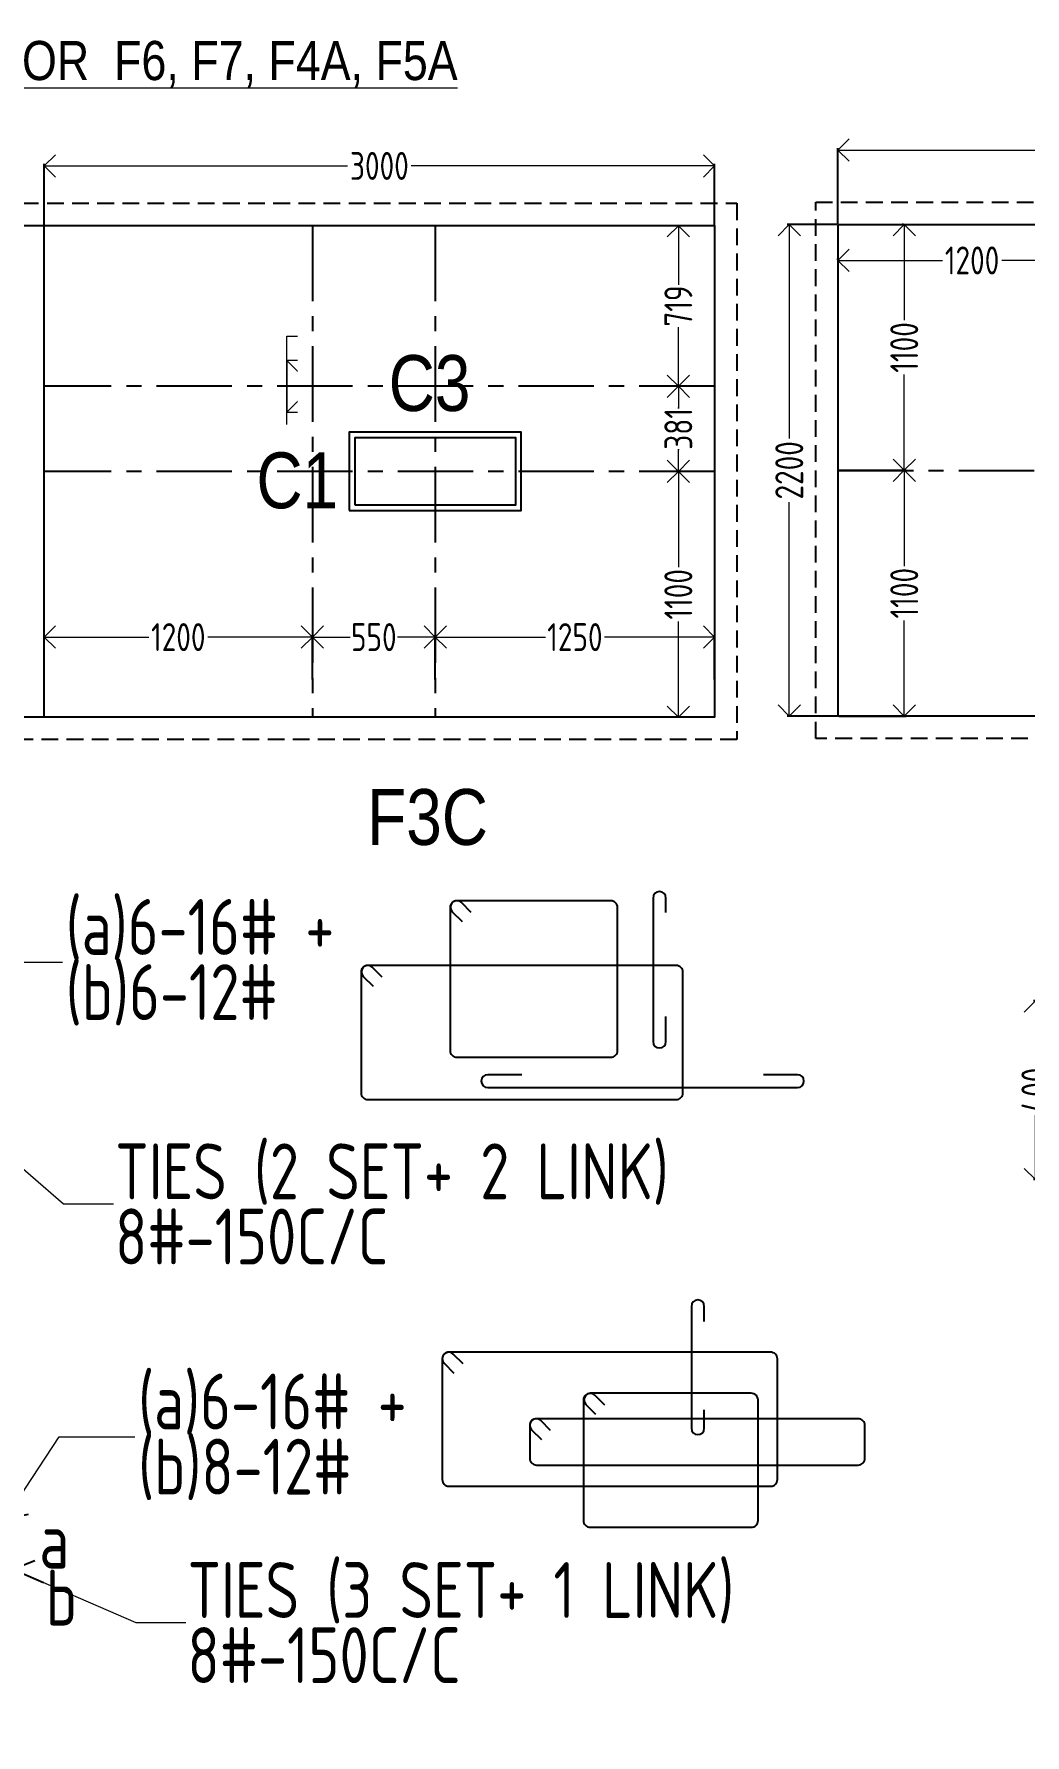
# Model space of a CAD drawing. Header units: inches. Extents: x -605 to 2991212, y -2872845 to 0.
# Drawn here: x 2385850 to 2394720, y -2407504 to -2392277 of the extents above; entities that cross this region are included whole.
import ezdxf
from ezdxf import colors
from ezdxf.entities.mleader import LeaderData, LeaderLine
from ezdxf.enums import TextEntityAlignment as Align
from ezdxf.math import Vec2, Vec3

# ---------------------------------------------------------------- set-up
doc = ezdxf.new("R2010")
doc.units = ezdxf.units.IN
doc.header["$LTSCALE"] = 600
doc.header["$MEASUREMENT"] = 0
doc.linetypes.add('CENTER', pattern=[2, 1.25, -0.25, 0.25, -0.25])
doc.linetypes.add('DASHED2', pattern=[0.375, 0.25, -0.125])
for name, color, linetype, lineweight in [('PV_TEXT_ROMANS', 7, 'Continuous', 0), ('rDIMension', 1, 'Continuous', 18), ('rRCC 2', 40, 'Continuous', 15), ('rREINF 1', 1, 'Continuous', 25)]:
    doc.layers.add(name, color=color, linetype=linetype, lineweight=lineweight)
doc.layers.add('SnT-CENTER2', color=8, linetype='CENTER')
doc.styles.add('DIM', font='geniso.shx', dxfattribs={"width": 0.85})
doc.styles.add('J.P', font='ARIALN.TTF')
doc.styles.add('TEXT3', font='geniso.shx')
doc.dimstyles.new('ST-150', dxfattribs={"dimscale": 75, "dimtxt": 3, "dimasz": 2, "dimexe": 0.18, "dimexo": 0.0625, "dimgap": 0.2, "dimtad": 0, "dimdec": 0, "dimlfac": 2, "dimzin": 0, "dimdsep": 46, "dimtxsty": 'DIM', "dimblk": 'OPEN90', "dimcen": 0.09, "dimclrd": 256, "dimclrt": 7, "dimadec": 0, "dimazin": 0, "dimtfac": 1, "dimtdec": 0, "dimtofl": 0, "dimtmove": 0, "dimatfit": 3, "dimldrblk": 'OPEN90', "dimfxl": 1, "dimtolj": 1, "dimtzin": 0, "dimlwd": -1, "dimarcsym": 0})
doc.dimstyles.new('ST-25', dxfattribs={"dimscale": 100, "dimtxt": 2.5, "dimasz": 2, "dimexe": 0.18, "dimexo": 0.0625, "dimgap": 0.2, "dimtad": 0, "dimdec": 0, "dimlfac": 0.25, "dimzin": 0, "dimdsep": 46, "dimtxsty": 'DIM', "dimblk": 'OPEN90', "dimcen": 0.09, "dimclrd": 256, "dimclrt": 7, "dimadec": 0, "dimazin": 0, "dimtfac": 1, "dimtdec": 0, "dimtofl": 0, "dimtmove": 0, "dimatfit": 3, "dimldrblk": 'OPEN90', "dimfxl": 1, "dimtolj": 1, "dimtzin": 0, "dimlwd": -1, "dimarcsym": 0})
doc.dimstyles.new('ST-50', dxfattribs={"dimscale": 100, "dimtxt": 2.5, "dimasz": 2, "dimexe": 0.18, "dimexo": 0.0625, "dimgap": 0.2, "dimtad": 0, "dimdec": 0, "dimlfac": 0.5, "dimzin": 0, "dimdsep": 46, "dimtxsty": 'DIM', "dimblk": 'OPEN90', "dimcen": 0.09, "dimclrd": 256, "dimclrt": 7, "dimadec": 0, "dimazin": 0, "dimtfac": 1, "dimtdec": 0, "dimtofl": 0, "dimtmove": 0, "dimatfit": 3, "dimldrblk": 'OPEN90', "dimfxl": 1, "dimtolj": 1, "dimtzin": 0, "dimlwd": -1, "dimarcsym": 0})

# ---------------------------------------------------------------- blocks, each defined once
blk = doc.blocks.new('_Open90')
at = {"color": 0, "linetype": 'ByBlock', "lineweight": -2}
for p, q in [((0, 0), (-1, 0)), ((-0.5, 0.5), (0, 0)), ((0, 0), (-0.5, -0.5))]:
    blk.add_line(p, q, dxfattribs=at)
blk = doc.blocks.new('*D820')
at = {"layer": 'Defpoints', "color": 0, "linetype": 'ByBlock'}
for p in [(2395627, -2400933), (2394813, -2402533), (2395627, -2402533)]:
    blk.add_point(p, dxfattribs=at)
at = {"layer": 'rDIMension', "color": 0, "lineweight": -2}
for p, q in [((2395621, -2400933), (2394795, -2400933)), ((2395621, -2402533), (2394795, -2402533))]:
    blk.add_line(p, q, dxfattribs=at)
at = {"layer": 'rDIMension'}
for p, q in [((2394813, -2401133), (2394813, -2401511)), ((2394813, -2402333), (2394813, -2401955))]:
    blk.add_line(p, q, dxfattribs=at)
at = {"layer": 'rDIMension', "linetype": 'ByBlock', "xscale": 200, "yscale": 200, "zscale": 200}
for p, rotation in [((2394813, -2400933), 90), ((2394813, -2402533), 270)]:
    blk.add_blockref('_Open90', p, dxfattribs=dict(at, rotation=rotation))
at = {"layer": 'rDIMension', "color": 7, "linetype": 'ByBlock', "insert": (2394813, -2401733), "char_height": 250, "attachment_point": 5, "rotation": 90, "style": 'DIM'}
blk.add_mtext('\\A1;400', dxfattribs=at)
blk = doc.blocks.new('*D845')
at = {"layer": 'Defpoints', "color": 0, "linetype": 'ByBlock'}
for p in [(2385941, -2397775), (2388341, -2397676), (2388341, -2397775)]:
    blk.add_point(p, dxfattribs=at)
at = {"layer": 'rDIMension', "color": 0, "linetype": 'ByBlock', "lineweight": -2}
for p, q in [((2385941, -2397769), (2385941, -2397658)), ((2388341, -2397769), (2388341, -2397658))]:
    blk.add_line(p, q, dxfattribs=at)
at = {"layer": 'rDIMension', "linetype": 'ByBlock'}
for p, q in [((2386141, -2397676), (2386877, -2397676)), ((2388141, -2397676), (2387406, -2397676))]:
    blk.add_line(p, q, dxfattribs=at)
at = {"layer": 'rDIMension', "linetype": 'ByBlock', "xscale": 200, "yscale": 200, "zscale": 200, "rotation": 180}
blk.add_blockref('_Open90', (2385941, -2397676), dxfattribs=at)
at = {"layer": 'rDIMension', "linetype": 'ByBlock', "xscale": 200, "yscale": 200, "zscale": 200}
blk.add_blockref('_Open90', (2388341, -2397676), dxfattribs=at)
at = {"layer": 'rDIMension', "color": 7, "linetype": 'ByBlock', "insert": (2387141, -2397676), "char_height": 250, "attachment_point": 5, "style": 'DIM'}
blk.add_mtext('\\A1;1200', dxfattribs=at)
blk = doc.blocks.new('*D846')
at = {"layer": 'Defpoints', "color": 0, "linetype": 'ByBlock'}
for p in [(2389441, -2397676), (2388341, -2398062), (2389441, -2398062)]:
    blk.add_point(p, dxfattribs=at)
at = {"layer": 'rDIMension', "color": 0, "linetype": 'ByBlock', "lineweight": -2}
for p, q in [((2388341, -2398056), (2388341, -2397658)), ((2389441, -2398056), (2389441, -2397658))]:
    blk.add_line(p, q, dxfattribs=at)
at = {"layer": 'rDIMension', "linetype": 'ByBlock'}
for p, q in [((2388541, -2397676), (2388680, -2397676)), ((2389241, -2397676), (2389102, -2397676))]:
    blk.add_line(p, q, dxfattribs=at)
at = {"layer": 'rDIMension', "linetype": 'ByBlock', "xscale": 200, "yscale": 200, "zscale": 200, "rotation": 180}
blk.add_blockref('_Open90', (2388341, -2397676), dxfattribs=at)
at = {"layer": 'rDIMension', "linetype": 'ByBlock', "xscale": 200, "yscale": 200, "zscale": 200}
blk.add_blockref('_Open90', (2389441, -2397676), dxfattribs=at)
at = {"layer": 'rDIMension', "color": 7, "linetype": 'ByBlock', "insert": (2388891, -2397676), "char_height": 250, "attachment_point": 5, "style": 'DIM'}
blk.add_mtext('\\A1;550', dxfattribs=at)
blk = doc.blocks.new('*D847')
at = {"layer": 'Defpoints', "color": 0, "linetype": 'ByBlock'}
for p in [(2391941, -2397676), (2389441, -2398062), (2391941, -2398062)]:
    blk.add_point(p, dxfattribs=at)
at = {"layer": 'rDIMension', "color": 0, "linetype": 'ByBlock', "lineweight": -2}
for p, q in [((2389441, -2398056), (2389441, -2397658)), ((2391941, -2398056), (2391941, -2397658))]:
    blk.add_line(p, q, dxfattribs=at)
at = {"layer": 'rDIMension', "linetype": 'ByBlock'}
for p, q in [((2389641, -2397676), (2390427, -2397676)), ((2391741, -2397676), (2390956, -2397676))]:
    blk.add_line(p, q, dxfattribs=at)
at = {"layer": 'rDIMension', "linetype": 'ByBlock', "xscale": 200, "yscale": 200, "zscale": 200, "rotation": 180}
blk.add_blockref('_Open90', (2389441, -2397676), dxfattribs=at)
at = {"layer": 'rDIMension', "linetype": 'ByBlock', "xscale": 200, "yscale": 200, "zscale": 200}
blk.add_blockref('_Open90', (2391941, -2397676), dxfattribs=at)
at = {"layer": 'rDIMension', "color": 7, "linetype": 'ByBlock', "insert": (2390691, -2397676), "char_height": 250, "attachment_point": 5, "style": 'DIM'}
blk.add_mtext('\\A1;1250', dxfattribs=at)
blk = doc.blocks.new('*D848')
at = {"layer": 'Defpoints', "color": 0, "linetype": 'ByBlock'}
for p in [(2391941, -2393458), (2385941, -2393993), (2391941, -2393993)]:
    blk.add_point(p, dxfattribs=at)
at = {"layer": 'rDIMension', "color": 0, "linetype": 'ByBlock', "lineweight": -2}
for p, q in [((2385941, -2393987), (2385941, -2393440)), ((2391941, -2393987), (2391941, -2393440))]:
    blk.add_line(p, q, dxfattribs=at)
at = {"layer": 'rDIMension', "linetype": 'ByBlock'}
for p, q in [((2386141, -2393458), (2388655, -2393458)), ((2391741, -2393458), (2389227, -2393458))]:
    blk.add_line(p, q, dxfattribs=at)
at = {"layer": 'rDIMension', "linetype": 'ByBlock', "xscale": 200, "yscale": 200, "zscale": 200, "rotation": 180}
blk.add_blockref('_Open90', (2385941, -2393458), dxfattribs=at)
at = {"layer": 'rDIMension', "linetype": 'ByBlock', "xscale": 200, "yscale": 200, "zscale": 200}
blk.add_blockref('_Open90', (2391941, -2393458), dxfattribs=at)
at = {"layer": 'rDIMension', "color": 7, "linetype": 'ByBlock', "insert": (2388941, -2393458), "char_height": 250, "attachment_point": 5, "style": 'DIM'}
blk.add_mtext('\\A1;3000', dxfattribs=at)
blk = doc.blocks.new('*D849')
at = {"layer": 'Defpoints', "color": 0, "linetype": 'ByBlock'}
for p in [(2391617, -2393993), (2391617, -2395431), (2391617, -2395431)]:
    blk.add_point(p, dxfattribs=at)
at = {"layer": 'rDIMension', "color": 0, "linetype": 'ByBlock', "lineweight": -2}
for p, q in [((2391611, -2393993), (2391599, -2393993)), ((2391611, -2395431), (2391599, -2395431))]:
    blk.add_line(p, q, dxfattribs=at)
at = {"layer": 'rDIMension', "linetype": 'ByBlock'}
for p, q in [((2391617, -2394193), (2391617, -2394521)), ((2391617, -2395231), (2391617, -2394902))]:
    blk.add_line(p, q, dxfattribs=at)
at = {"layer": 'rDIMension', "linetype": 'ByBlock', "xscale": 200, "yscale": 200, "zscale": 200}
for p, rotation in [((2391617, -2393993), 90), ((2391617, -2395431), 270)]:
    blk.add_blockref('_Open90', p, dxfattribs=dict(at, rotation=rotation))
at = {"layer": 'rDIMension', "color": 7, "linetype": 'ByBlock', "insert": (2391617, -2394712), "char_height": 250, "attachment_point": 5, "rotation": 90, "style": 'DIM'}
blk.add_mtext('\\A1;719', dxfattribs=at)
blk = doc.blocks.new('*D850')
at = {"layer": 'Defpoints', "color": 0, "linetype": 'ByBlock'}
for p in [(2391941, -2395431), (2391617, -2396193), (2391941, -2396193)]:
    blk.add_point(p, dxfattribs=at)
at = {"layer": 'rDIMension', "color": 0, "linetype": 'ByBlock', "lineweight": -2}
for p, q in [((2391935, -2395431), (2391599, -2395431)), ((2391935, -2396193), (2391599, -2396193))]:
    blk.add_line(p, q, dxfattribs=at)
at = {"layer": 'rDIMension', "linetype": 'ByBlock'}
for p, q in [((2391617, -2395631), (2391617, -2395622)), ((2391617, -2395993), (2391617, -2396002))]:
    blk.add_line(p, q, dxfattribs=at)
at = {"layer": 'rDIMension', "linetype": 'ByBlock', "xscale": 200, "yscale": 200, "zscale": 200}
for p, rotation in [((2391617, -2395431), 90), ((2391617, -2396193), 270)]:
    blk.add_blockref('_Open90', p, dxfattribs=dict(at, rotation=rotation))
at = {"layer": 'rDIMension', "color": 7, "linetype": 'ByBlock', "insert": (2391617, -2395812), "char_height": 250, "attachment_point": 5, "rotation": 90, "style": 'DIM'}
blk.add_mtext('\\A1;381', dxfattribs=at)
blk = doc.blocks.new('*D851')
at = {"layer": 'Defpoints', "color": 0, "linetype": 'ByBlock'}
for p in [(2391941, -2396193), (2391617, -2398393), (2391941, -2398393)]:
    blk.add_point(p, dxfattribs=at)
at = {"layer": 'rDIMension', "color": 0, "linetype": 'ByBlock', "lineweight": -2}
for p, q in [((2391935, -2396193), (2391599, -2396193)), ((2391935, -2398393), (2391599, -2398393))]:
    blk.add_line(p, q, dxfattribs=at)
at = {"layer": 'rDIMension', "linetype": 'ByBlock'}
for p, q in [((2391617, -2396393), (2391617, -2397050)), ((2391617, -2398193), (2391617, -2397536))]:
    blk.add_line(p, q, dxfattribs=at)
at = {"layer": 'rDIMension', "linetype": 'ByBlock', "xscale": 200, "yscale": 200, "zscale": 200}
for p, rotation in [((2391617, -2396193), 90), ((2391617, -2398393), 270)]:
    blk.add_blockref('_Open90', p, dxfattribs=dict(at, rotation=rotation))
at = {"layer": 'rDIMension', "color": 7, "linetype": 'ByBlock', "insert": (2391617, -2397293), "char_height": 250, "attachment_point": 5, "rotation": 90, "style": 'DIM'}
blk.add_mtext('\\A1;1100', dxfattribs=at)
blk = doc.blocks.new('*D852')
at = {"layer": 'Defpoints', "color": 0, "linetype": 'ByBlock'}
for p in [(2385941, -2393993), (2385399, -2398393), (2385941, -2398393)]:
    blk.add_point(p, dxfattribs=at)
at = {"layer": 'rDIMension', "color": 0, "linetype": 'ByBlock', "lineweight": -2}
for p, q in [((2385935, -2393993), (2385381, -2393993)), ((2385935, -2398393), (2385381, -2398393))]:
    blk.add_line(p, q, dxfattribs=at)
at = {"layer": 'rDIMension', "linetype": 'ByBlock'}
for p, q in [((2385399, -2394193), (2385399, -2395907)), ((2385399, -2398193), (2385399, -2396479))]:
    blk.add_line(p, q, dxfattribs=at)
at = {"layer": 'rDIMension', "linetype": 'ByBlock', "xscale": 200, "yscale": 200, "zscale": 200}
for p, rotation in [((2385399, -2393993), 90), ((2385399, -2398393), 270)]:
    blk.add_blockref('_Open90', p, dxfattribs=dict(at, rotation=rotation))
at = {"layer": 'rDIMension', "color": 7, "linetype": 'ByBlock', "insert": (2385399, -2396193), "char_height": 250, "attachment_point": 5, "rotation": 90, "style": 'DIM'}
blk.add_mtext('\\A1;2200', dxfattribs=at)
blk = doc.blocks.new('*D853')
at = {"layer": 'Defpoints', "color": 0, "linetype": 'ByBlock'}
for p in [(2393046, -2393316), (2393046, -2393983), (2399046, -2393983)]:
    blk.add_point(p, dxfattribs=at)
at = {"layer": 'rDIMension', "color": 0, "linetype": 'ByBlock', "lineweight": -2}
for p, q in [((2393046, -2393977), (2393046, -2393298)), ((2399046, -2393977), (2399046, -2393298))]:
    blk.add_line(p, q, dxfattribs=at)
at = {"layer": 'rDIMension', "linetype": 'ByBlock'}
for p, q in [((2393246, -2393316), (2395761, -2393316)), ((2398846, -2393316), (2396332, -2393316))]:
    blk.add_line(p, q, dxfattribs=at)
at = {"layer": 'rDIMension', "linetype": 'ByBlock', "xscale": 200, "yscale": 200, "zscale": 200, "rotation": 180}
blk.add_blockref('_Open90', (2393046, -2393316), dxfattribs=at)
at = {"layer": 'rDIMension', "linetype": 'ByBlock', "xscale": 200, "yscale": 200, "zscale": 200}
blk.add_blockref('_Open90', (2399046, -2393316), dxfattribs=at)
at = {"layer": 'rDIMension', "color": 7, "linetype": 'ByBlock', "insert": (2396046, -2393316), "char_height": 250, "attachment_point": 5, "style": 'DIM'}
blk.add_mtext('\\A1;3000', dxfattribs=at)
blk = doc.blocks.new('*D854')
at = {"layer": 'Defpoints', "color": 0, "linetype": 'ByBlock'}
for p in [(2393046, -2393983), (2392610, -2398383), (2393046, -2398383)]:
    blk.add_point(p, dxfattribs=at)
at = {"layer": 'rDIMension', "color": 0, "linetype": 'ByBlock', "lineweight": -2}
for p, q in [((2393040, -2393983), (2392592, -2393983)), ((2393040, -2398383), (2392592, -2398383))]:
    blk.add_line(p, q, dxfattribs=at)
at = {"layer": 'rDIMension', "linetype": 'ByBlock'}
for p, q in [((2392610, -2394183), (2392610, -2395898)), ((2392610, -2398183), (2392610, -2396469))]:
    blk.add_line(p, q, dxfattribs=at)
at = {"layer": 'rDIMension', "linetype": 'ByBlock', "xscale": 200, "yscale": 200, "zscale": 200}
for p, rotation in [((2392610, -2393983), 90), ((2392610, -2398383), 270)]:
    blk.add_blockref('_Open90', p, dxfattribs=dict(at, rotation=rotation))
at = {"layer": 'rDIMension', "color": 7, "linetype": 'ByBlock', "insert": (2392610, -2396183), "char_height": 250, "attachment_point": 5, "rotation": 90, "style": 'DIM'}
blk.add_mtext('\\A1;2200', dxfattribs=at)
blk = doc.blocks.new('*D855')
at = {"layer": 'Defpoints', "color": 0, "linetype": 'ByBlock'}
for p in [(2393639, -2393983), (2393639, -2396183), (2393639, -2396183)]:
    blk.add_point(p, dxfattribs=at)
at = {"layer": 'rDIMension', "color": 0, "linetype": 'ByBlock', "lineweight": -2}
for p, q in [((2393632, -2393983), (2393621, -2393983)), ((2393632, -2396183), (2393621, -2396183))]:
    blk.add_line(p, q, dxfattribs=at)
at = {"layer": 'rDIMension', "linetype": 'ByBlock'}
for p, q in [((2393639, -2394183), (2393639, -2394840)), ((2393639, -2395983), (2393639, -2395326))]:
    blk.add_line(p, q, dxfattribs=at)
at = {"layer": 'rDIMension', "linetype": 'ByBlock', "xscale": 200, "yscale": 200, "zscale": 200}
for p, rotation in [((2393639, -2393983), 90), ((2393639, -2396183), 270)]:
    blk.add_blockref('_Open90', p, dxfattribs=dict(at, rotation=rotation))
at = {"layer": 'rDIMension', "color": 7, "linetype": 'ByBlock', "insert": (2393639, -2395083), "char_height": 250, "attachment_point": 5, "rotation": 90, "style": 'DIM'}
blk.add_mtext('\\A1;1100', dxfattribs=at)
blk = doc.blocks.new('*D856')
at = {"layer": 'Defpoints', "color": 0, "linetype": 'ByBlock'}
for p in [(2393046, -2396183), (2393046, -2398383), (2393639, -2398383)]:
    blk.add_point(p, dxfattribs=at)
at = {"layer": 'rDIMension', "color": 0, "linetype": 'ByBlock', "lineweight": -2}
for p, q in [((2393053, -2396183), (2393657, -2396183)), ((2393053, -2398383), (2393657, -2398383))]:
    blk.add_line(p, q, dxfattribs=at)
at = {"layer": 'rDIMension', "linetype": 'ByBlock'}
for p, q in [((2393639, -2396383), (2393639, -2397040)), ((2393639, -2398183), (2393639, -2397526))]:
    blk.add_line(p, q, dxfattribs=at)
at = {"layer": 'rDIMension', "linetype": 'ByBlock', "xscale": 200, "yscale": 200, "zscale": 200}
for p, rotation in [((2393639, -2396183), 90), ((2393639, -2398383), 270)]:
    blk.add_blockref('_Open90', p, dxfattribs=dict(at, rotation=rotation))
at = {"layer": 'rDIMension', "color": 7, "linetype": 'ByBlock', "insert": (2393639, -2397283), "char_height": 250, "attachment_point": 5, "rotation": 90, "style": 'DIM'}
blk.add_mtext('\\A1;1100', dxfattribs=at)
blk = doc.blocks.new('*D857')
at = {"layer": 'Defpoints', "color": 0, "linetype": 'ByBlock'}
for p in [(2393046, -2394304), (2395446, -2394304), (2395446, -2394304)]:
    blk.add_point(p, dxfattribs=at)
at = {"layer": 'rDIMension', "color": 0, "linetype": 'ByBlock', "lineweight": -2}
for p, q in [((2393046, -2394298), (2393046, -2394286)), ((2395446, -2394298), (2395446, -2394286))]:
    blk.add_line(p, q, dxfattribs=at)
at = {"layer": 'rDIMension', "linetype": 'ByBlock'}
for p, q in [((2393246, -2394304), (2393982, -2394304)), ((2395246, -2394304), (2394511, -2394304))]:
    blk.add_line(p, q, dxfattribs=at)
at = {"layer": 'rDIMension', "linetype": 'ByBlock', "xscale": 200, "yscale": 200, "zscale": 200, "rotation": 180}
blk.add_blockref('_Open90', (2393046, -2394304), dxfattribs=at)
at = {"layer": 'rDIMension', "linetype": 'ByBlock', "xscale": 200, "yscale": 200, "zscale": 200}
blk.add_blockref('_Open90', (2395446, -2394304), dxfattribs=at)
at = {"layer": 'rDIMension', "color": 7, "linetype": 'ByBlock', "insert": (2394246, -2394304), "char_height": 250, "attachment_point": 5, "style": 'DIM'}
blk.add_mtext('\\A1;1200', dxfattribs=at)
blk = doc.blocks.new('_DotBlank')
at = {"color": 0, "linetype": 'ByBlock', "lineweight": -2}
blk.add_line((-0.5, 0), (-1, 0), dxfattribs=at)
blk.add_circle((0, 0), 0.5, dxfattribs=at)

msp = doc.modelspace()

# ---------------------------------------------------------------- linework, layer by layer
at = {"color": 7, "linetype": 'DASHED2'}
msp.add_lwpolyline([(2392846.5, -2393783.2), (2399246.5, -2393783.2), (2399246.5, -2398583.2), (2392846.5, -2398583.2)], close=True, dxfattribs=at)
at = {"color": 1, "linetype": 'ByBlock'}
msp.add_lwpolyline([(2393046.5, -2393983.2), (2399046.5, -2393983.2), (2399046.5, -2398383.2), (2393046.5, -2398383.2)], close=True, dxfattribs=at)
at = {"layer": 'rRCC 2', "color": 6}
for p, q in [((2388571.2, -2395660.9), (2388111.2, -2395200.9)), ((2388111.2, -2395660.9), (2388571.2, -2395200.9))]:
    msp.add_line(p, q, dxfattribs=at)
for points in [[(2388111.2, -2394980.9), (2388571.2, -2394980.9), (2388571.2, -2395880.9), (2388111.2, -2395880.9)], [(2388571.2, -2395660.9), (2388571.2, -2395200.9), (2388111.2, -2395200.9), (2388111.2, -2395660.9)]]:
    msp.add_lwpolyline(points, close=True, dxfattribs=at)
at = {"layer": 'rREINF 1'}
for points in [[(2391072.8, -2401377.2), (2391072.8, -2400097.2, 0.4142136), (2391012.8, -2400037.2), (2389633.8, -2400037.2, 0.4142136), (2389573.8, -2400097.2), (2389573.8, -2401377.2, 0.4142136), (2389633.8, -2401437.2), (2391012.8, -2401437.2, 0.4142136)], [(2391657.9, -2401756), (2391657.9, -2400676, 0.4142136), (2391597.9, -2400616), (2388837.9, -2400616, 0.4142136), (2388777.9, -2400676), (2388777.9, -2401756, 0.4142136), (2388837.9, -2401816), (2391597.9, -2401816, 0.4142136)], [(2392503.9, -2405217.4), (2392503.9, -2404137.4, 0.4142136), (2392443.9, -2404077.4), (2389563.9, -2404077.4, 0.4142136), (2389503.9, -2404137.4), (2389503.9, -2405217.4, 0.4142136), (2389563.9, -2405277.4), (2392443.9, -2405277.4, 0.4142136)], [(2392330.3, -2405584.7), (2392330.3, -2404504.7, 0.4142136), (2392270.3, -2404444.7), (2390827.4, -2404444.7, 0.4142136), (2390767.4, -2404504.7), (2390767.4, -2405584.7, 0.4142136), (2390827.4, -2405644.7), (2392270.3, -2405644.7, 0.4142136)], [(2393286.9, -2405027.5), (2393286.9, -2404733.5, 0.4142136), (2393226.9, -2404673.5), (2390346.9, -2404673.5, 0.4142136), (2390286.9, -2404733.5), (2390286.9, -2405027.5, 0.4142136), (2390346.9, -2405087.5), (2393226.9, -2405087.5, 0.4142136)]]:
    msp.add_lwpolyline(points, format="xyb", close=True, dxfattribs=at)
for points in [[(2389763.4, -2400141.3), (2389675.3, -2400053.2, 1), (2389593.7, -2400134.7), (2389681.8, -2400222.8)], [(2391506.2, -2400141.9), (2391506.2, -2400012.1, 1), (2391390.9, -2400012.1), (2391390.9, -2401296.2, 1), (2391506.2, -2401296.2), (2391506.2, -2401072.4)], [(2388966.1, -2400719.9), (2388877.9, -2400631.8, 1), (2388796.4, -2400713.3), (2388884.5, -2400801.4)], [(2390215.5, -2401593.3), (2389911, -2401593.3, 1), (2389911, -2401708.6), (2392683.7, -2401708.6, 1), (2392683.7, -2401593.3), (2392379.2, -2401593.3)], [(2391848.7, -2403801.3), (2391848.7, -2403667.1, 1), (2391733.4, -2403667.1), (2391733.4, -2404757.8, 1), (2391848.7, -2404757.8), (2391848.7, -2404592.6)], [(2389690.5, -2404182.4), (2389602.4, -2404094.3, 1), (2389520.8, -2404175.9), (2389608.9, -2404264)], [(2390958.1, -2404550.9), (2390870, -2404462.7, 1), (2390788.4, -2404544.3), (2390876.5, -2404632.4)], [(2390473.4, -2404778.5), (2390385.3, -2404690.3, 1), (2390303.8, -2404771.9), (2390391.9, -2404860)]]:
    msp.add_lwpolyline(points, format="xyb", dxfattribs=at)
at = {"layer": 'SnT-CENTER2', "color": 8, "ltscale": 0.9}
msp.add_lwpolyline([(2393046.5, -2396183.2), (2399046.5, -2396183.2)], dxfattribs=at)

# ---------------------------------------------------------------- texts
at = {"layer": 'PV_TEXT_ROMANS', "style": 'J.P'}
msp.add_text('%%UTYPICAL DETAILS OF FOOTING FOR  F6, F7, F4A, F5A', height=350, rotation=360, dxfattribs=at).set_placement((2384483.9, -2392544.5), align=Align.MIDDLE)
at = {"layer": 'PV_TEXT_ROMANS', "insert": (2388440.5, -2399036.4), "char_height": 500, "width": 1863.784, "attachment_point": 1, "style": 'J.P', "bg_fill": 2}
msp.add_mtext('\\pxqc;F3C', dxfattribs=at)
at = {"layer": 'rDIMension', "color": 7, "char_height": 500, "width": 2863.587, "attachment_point": 4, "line_spacing_factor": 0.7, "style": 'DIM'}
for s, insert in [('\\A1;(a)6-16# +\\P(b)6-12# ', (2386133.7, -2400587.1)), ('\\A1;(a)6-16# +\\P(b)8-12# ', (2386781.7, -2404835.1))]:
    msp.add_mtext(s, dxfattribs=dict(at, insert=insert))
at = {"layer": 'rDIMension', "color": 7, "char_height": 500, "attachment_point": 4, "line_spacing_factor": 0.7, "style": 'DIM'}
for s, insert in [('\\A1;TIES (2 SET+ 2 LINK)\\P8#-150C/C', (2386575.6, -2402750.3)), ('\\A1;a', (2385896.6, -2405764)), ('\\A1;TIES (3 SET+ 1 LINK)\\P8#-150C/C', (2387223.5, -2406498.2)), ('\\A1;b', (2385954.6, -2406275.7))]:
    msp.add_mtext(s, dxfattribs=dict(at, insert=insert))

# ---------------------------------------------------------------- dimensions: what is measured, and where the dimension line sits
at = {"layer": 'rDIMension', "color": 8, "linetype": 'ByBlock'}
for base, p1, p2, picture, middle in [((2393046.5, -2393315.9), (2399046.5, -2393983.2), (2393046.5, -2393983.2), '*D853', (2396046.5, -2393315.9)), ((2391941.2, -2393457.7), (2385941.2, -2393992.8), (2391941.2, -2393992.8), '*D848', (2388941.2, -2393457.7)), ((2395446.5, -2394304.4), (2393046.5, -2394304.4), (2395446.5, -2394304.4), '*D857', (2394246.5, -2394304.4)), ((2388341.2, -2397676), (2385941.2, -2397775.4), (2388341.2, -2397775.4), '*D845', (2387141.2, -2397676)), ((2389441.2, -2397676), (2388341.2, -2398061.9), (2389441.2, -2398061.9), '*D846', (2388891.2, -2397676)), ((2391941.2, -2397676), (2389441.2, -2398061.9), (2391941.2, -2398061.9), '*D847', (2390691.2, -2397676))]:
    dim = msp.add_linear_dim(base=base, p1=p1, p2=p2, dimstyle='ST-50', override={"dimblk": 'Open90', "dimtmove": 1}, dxfattribs=at)
    dim.commit()
    dim.dimension.update_dxf_attribs({"geometry": picture, "text_midpoint": middle})
for base, p1, p2, picture, middle in [((2392610.2, -2398383.2), (2393046.5, -2393983.2), (2393046.5, -2398383.2), '*D854', (2392610.2, -2396183.2)), ((2393638.7, -2396183.2), (2393638.7, -2393983.2), (2393638.7, -2396183.2), '*D855', (2393638.7, -2395083.2)), ((2385399.4, -2398392.8), (2385941.2, -2393992.8), (2385941.2, -2398392.8), '*D852', (2385399.4, -2396192.8)), ((2391617.4, -2395430.9), (2391617.4, -2393992.8), (2391617.4, -2395430.9), '*D849', (2391617.4, -2394711.9)), ((2391617.4, -2398392.8), (2391941.2, -2396192.8), (2391941.2, -2398392.8), '*D851', (2391617.4, -2397292.8)), ((2393638.7, -2398383.2), (2393046.5, -2396183.2), (2393046.5, -2398383.2), '*D856', (2393638.7, -2397283.2))]:
    dim = msp.add_linear_dim(base=base, p1=p1, p2=p2, angle=90, dimstyle='ST-50', override={"dimblk": 'Open90', "dimtmove": 1}, dxfattribs=at)
    dim.commit()
    dim.dimension.update_dxf_attribs({"geometry": picture, "text_midpoint": middle})
dim = msp.add_linear_dim(base=(2391617.4, -2396192.8), p1=(2391941.2, -2395430.9), p2=(2391941.2, -2396192.8), angle=90, dimstyle='ST-50', override={"dimblk": 'Open90', "dimtmove": 1}, dxfattribs=at)
dim.commit()
dim.dimension.update_dxf_attribs({"geometry": '*D850', "text_midpoint": (2391617.4, -2395811.9), "dimtype": 160})
at = {"layer": 'rDIMension'}
dim = msp.add_linear_dim(base=(2394813, -2402532.6), p1=(2395626.8, -2400932.6), p2=(2395626.8, -2402532.6), angle=90, dimstyle='ST-25', dxfattribs=at)
dim.commit()
dim.dimension.update_dxf_attribs({"geometry": '*D820', "text_midpoint": (2394813, -2401732.6)})

# ---------------------------------------------------------------- leaders
at = {"layer": 'rRCC 2', "annotation_type": 0, "has_hookline": 1, "hookline_direction": 0}
for points in [[(2385262.9, -2401323.9), (2385748.2, -2400587.1), (2386103.7, -2400587.1)], [(2385590.8, -2405571.8), (2386076.1, -2404835.1), (2386751.7, -2404835.1)]]:
    msp.add_leader(points, dimstyle='ST-150', override={"dimasz": 4}, dxfattribs=at)
for points, text_width in [([(2385332.1, -2402071), (2386113.5, -2402750.3), (2386560.6, -2402750.3)], 4974.5), ([(2385660, -2406019), (2386761.4, -2406498.2), (2387208.5, -2406498.2)], 4889.5)]:
    msp.add_leader(points, dimstyle='ST-150', override={"dimasz": 4}, dxfattribs=dict(at, text_width=text_width))

# ---------------------------------------------------------------- next in the draw order: texts
at = {"layer": 'PV_TEXT_ROMANS', "insert": (2388458.2, -2395151.8), "char_height": 500, "width": 1863.784, "attachment_point": 1, "style": 'J.P', "bg_fill": 2}
msp.add_mtext('\\pxqc;C3', dxfattribs=at)

# ---------------------------------------------------------------- next in the draw order: linework, layer by layer
at = {"layer": 'SnT-CENTER2', "color": 8, "ltscale": 0.9}
msp.add_lwpolyline([(2391941.2, -2395430.9), (2385941.2, -2395430.9)], dxfattribs=at)

# ---------------------------------------------------------------- next in the draw order: texts
at = {"layer": 'PV_TEXT_ROMANS', "insert": (2387274.6, -2396022.8), "char_height": 500, "width": 1863.784, "attachment_point": 1, "style": 'J.P', "bg_fill": 2}
msp.add_mtext('\\pxqc;C1', dxfattribs=at)

# ---------------------------------------------------------------- next in the draw order: linework, layer by layer
at = {"color": 7, "linetype": 'DASHED2'}
msp.add_lwpolyline([(2385741.2, -2393792.8), (2392141.2, -2393792.8), (2392141.2, -2398592.8), (2385741.2, -2398592.8)], close=True, dxfattribs=at)
at = {"color": 1, "linetype": 'ByBlock'}
msp.add_lwpolyline([(2385941.2, -2393992.8), (2391941.2, -2393992.8), (2391941.2, -2398392.8), (2385941.2, -2398392.8)], close=True, dxfattribs=at)
at = {"color": 3, "linetype": 'ByBlock'}
msp.add_lwpolyline([(2388671.2, -2396542.8), (2390211.2, -2396542.8), (2390211.2, -2395842.8), (2388671.2, -2395842.8)], close=True, dxfattribs=at)
at = {"color": 2, "linetype": 'ByBlock'}
msp.add_lwpolyline([(2388721.2, -2396492.8), (2390161.2, -2396492.8), (2390161.2, -2395892.8), (2388721.2, -2395892.8)], close=True, dxfattribs=at)
at = {"layer": 'SnT-CENTER2', "color": 8, "ltscale": 0.9}
for points in [[(2388341.2, -2393992.8), (2388341.2, -2398392.8)], [(2389441.2, -2393992.8), (2389441.2, -2398392.8)], [(2391941.2, -2396192.8), (2385941.2, -2396192.8)]]:
    msp.add_lwpolyline(points, dxfattribs=at)

# ---------------------------------------------------------------- next in the draw order: leaders
at = {"layer": 'rRCC 2', "color": 7}
ml = msp.add_multileader_mtext('Standard', dxfattribs=at)
ml.set_content('\\A1;\\W0.85;(a)4-12# ', color=7, style='TEXT3')
ml.set_leader_properties(color=256, linetype='ByLayer', lineweight=-1)
ml.set_arrow_properties(name='DOTBLANK')
ml.build(insert=Vec2(0, 0))
ml.multileader.update_dxf_attribs({"text_top_attachment_type": 0, "text_bottom_attachment_type": 0, "dogleg_length": 7.47, "arrow_head_size": 187.5, "scale": 75})
ctx = ml.context
ctx.base_point, ctx.scale, ctx.char_height, ctx.arrow_head_size, ctx.landing_gap_size, ctx.plane_origin = Vec3(2474235.5, -2625457.1), 75, 250, 187.5, 6.75, Vec3(2469885.5, -2625505)
ctx.text_align_type = 2
notes = []
notes.append((ctx, [(0, (0, 0, 0), (0, 0), (1, 0), 1, [])]))
ctx.mtext.insert, ctx.mtext.alignment, ctx.mtext.flow_direction = Vec3(2475262.2, -2625325.8), 3, 5
for ctx, leaders in notes:
    for number, flags, end, landing, length, lines in leaders:
        leader = LeaderData()
        leader.index, (leader.has_last_leader_line, leader.has_dogleg_vector, leader.attachment_direction) = number, flags
        leader.last_leader_point, leader.dogleg_vector, leader.dogleg_length = Vec3(end), Vec3(landing), length
        for number, points, colour, breaks in lines:
            line = LeaderLine()
            line.index, line.vertices, line.color, line.breaks = number, Vec3.list(points), colors.encode_raw_color(colour), breaks
            leader.lines.append(line)
        ctx.leaders.append(leader)

doc.saveas('drawing.dxf')
